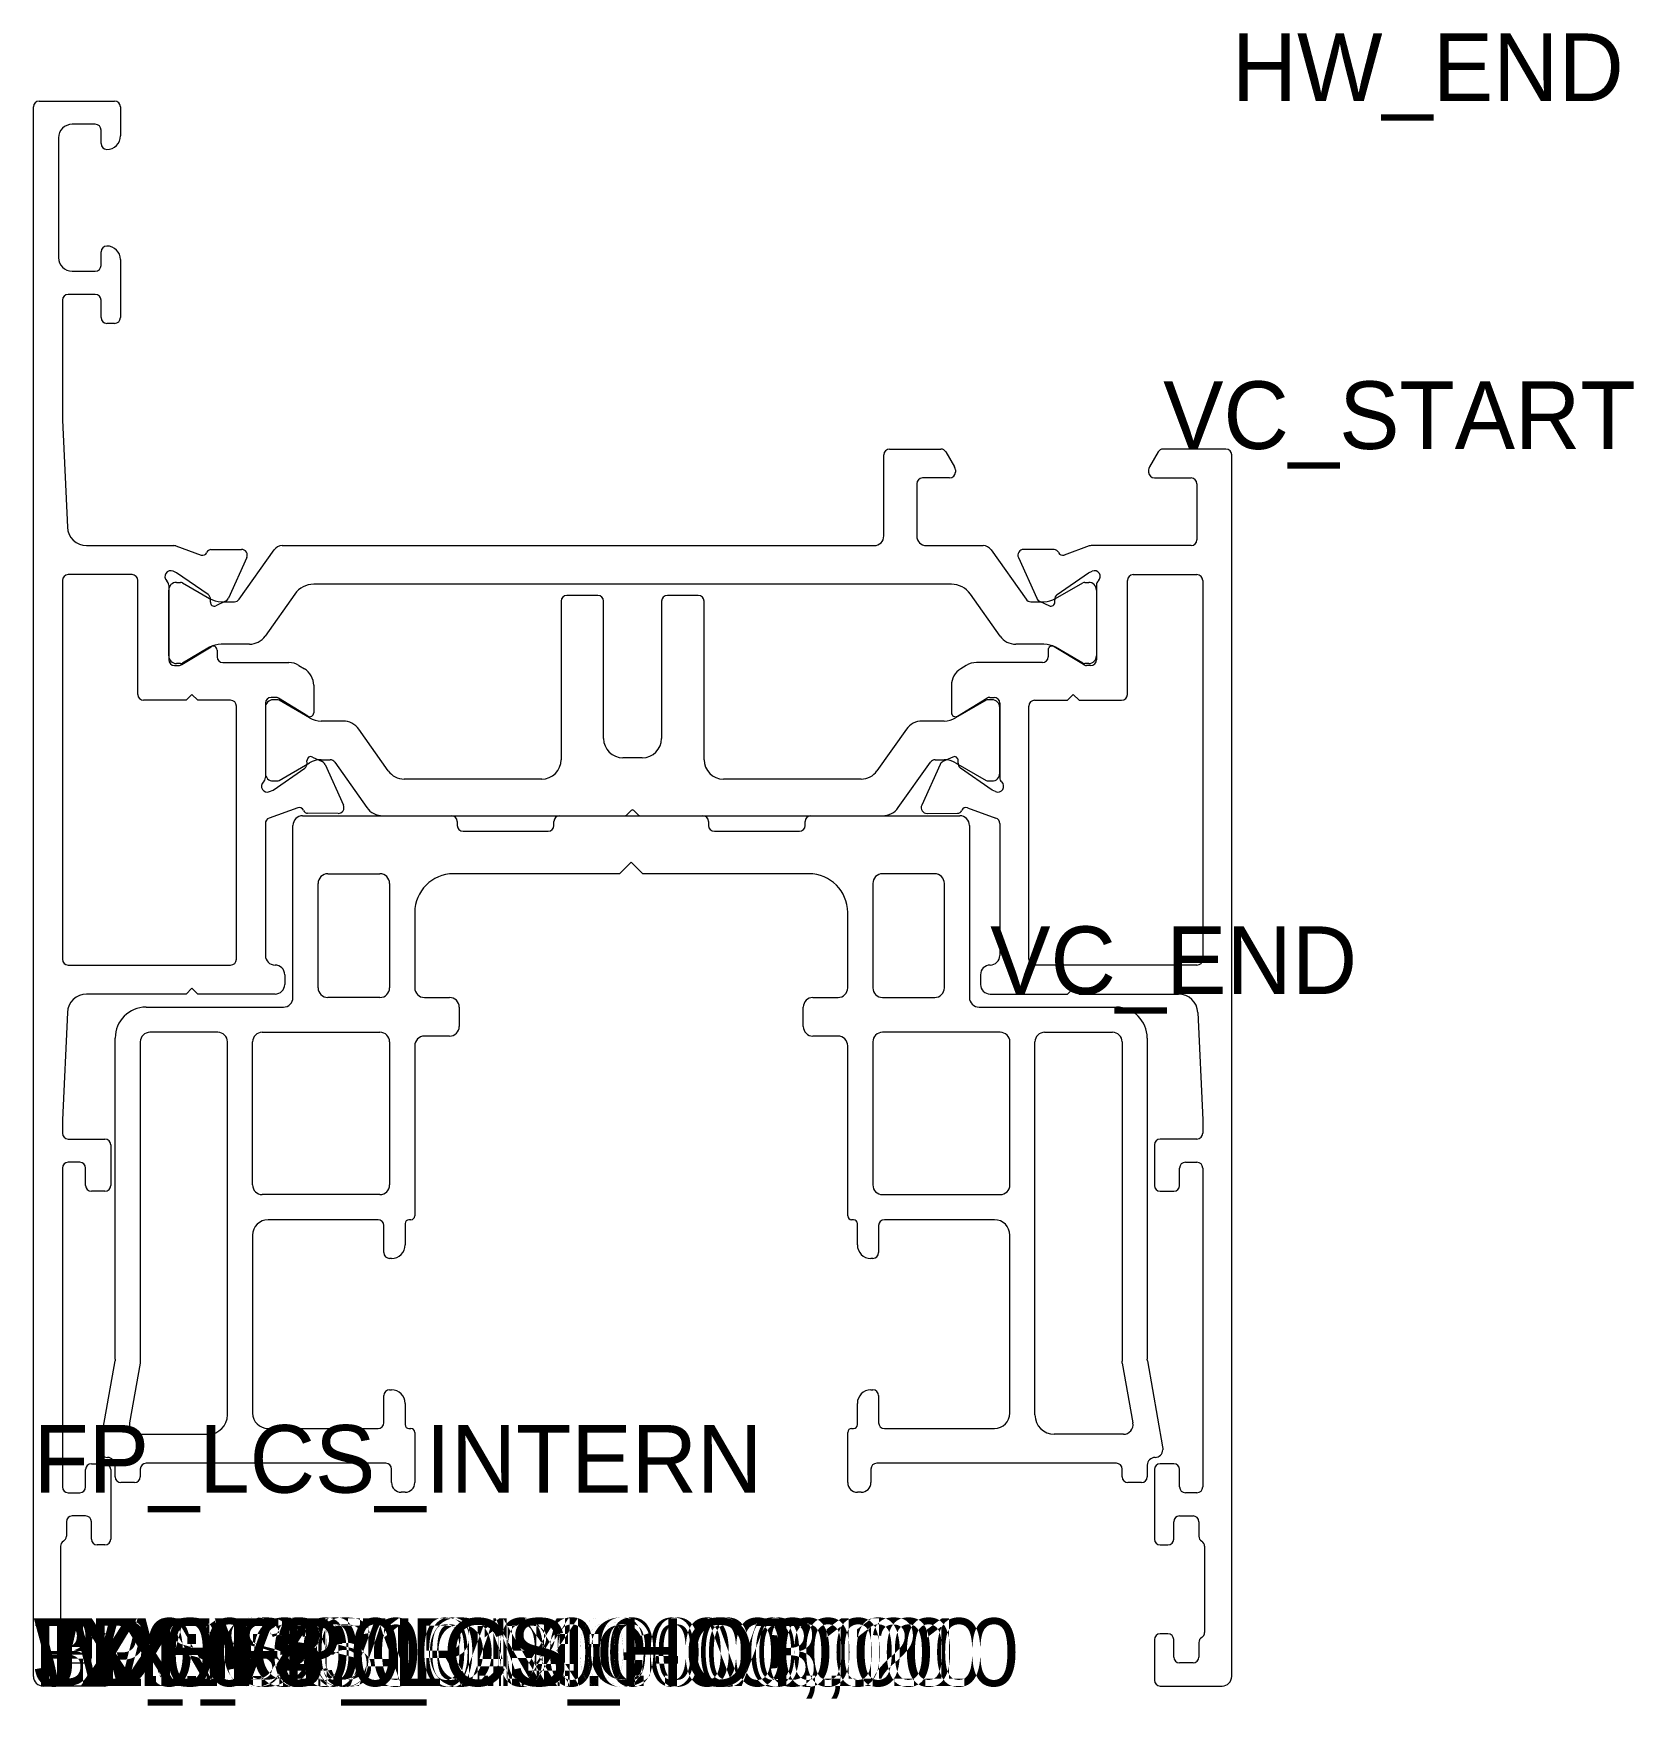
# Model space of a CAD drawing. Header units: metres. Extents: x 0 to 82.8, y -1 to 85.5.
import ezdxf

# ---------------------------------------------------------------- set-up
doc = ezdxf.new("R2010")
doc.units = ezdxf.units.M

msp = doc.modelspace()

# ---------------------------------------------------------------- linework, layer by layer
for p, q in [((0, 0.5), (0, 81.7)), ((0.3, 82), (4.2, 82)), ((4.5, 81.7), (4.5, 80.2)), ((3.2, 80.8), (2, 80.8)), ((3.5, 79.8), (3.5, 80.5)), ((1.3, 80.1), (1.3, 73.9)), ((3.5, 73.5), (3.5, 74.2)), ((4.5, 73.8), (4.5, 70.8)), ((2, 73.2), (3.2, 73.2)), ((3.2, 72), (1.8, 72)), ((1.5, 71.7), (1.5, 65.5)), ((3.5, 70.8), (3.5, 71.7)), ((4.2, 70.5), (3.8, 70.5)), ((1.5, 65.5), (1.754613, 59.954138)), ((44, 59.5), (44, 63.7)), ((44.3, 64), (46.949445, 64)), ((47.209252, 63.85), (47.659808, 63.069615)), ((58.190748, 63.85), (57.740192, 63.069616)), ((61.7, 64), (58.450555, 64)), ((62, 0.5), (62, 63.7)), ((47.4, 62.5), (46, 62.5)), ((47.7, 62.919615), (47.7, 62.8)), ((57.7, 62.919616), (57.7, 62.8)), ((58, 62.5), (59.9, 62.5)), ((45.7, 62.2), (45.7, 59.5)), ((60.2, 62.2), (60.2, 59.3)), ((2.753561, 59), (7.269479, 59)), ((7.370993, 58.982303), (8.671317, 58.514717)), ((12.861403, 59), (43.5, 59)), ((46.2, 59), (49.138597, 59)), ((54.629007, 58.982303), (53.328683, 58.514717)), ((59.9, 59), (54.730521, 59)), ((9.185214, 58.794436), (10.764142, 58.804893)), ((11.038855, 58.379918), (10.090205, 56.274402)), ((10.642348, 56.226839), (12.453103, 58.788602)), ((49.546897, 58.788602), (51.357652, 56.226839)), ((50.961144, 58.379918), (51.909794, 56.274402)), ((52.814786, 58.794436), (51.235857, 58.804893)), ((1.5, 57.2), (1.5, 37.600563)), ((5.1, 57.5), (1.8, 57.5)), ((5.4, 51.300563), (5.4, 57.2)), ((7.404736, 57.593289), (7.222027, 57.674636)), ((7.4, 57.1), (7.606444, 57.1)), ((9.033493, 56.468823), (7.404736, 57.593289)), ((52.966507, 56.468823), (54.595264, 57.593289)), ((54.393555, 57.1), (54.6, 57.1)), ((54.595264, 57.593289), (54.777973, 57.674636)), ((56.6, 51.300563), (56.6, 57.2)), ((56.9, 57.5), (60.2, 57.5)), ((60.5, 57.2), (60.5, 37.600563)), ((7, 56.953349), (7, 53.100563)), ((7, 53.3), (7, 56.7)), ((7.706389, 57.073237), (9.114999, 56.260577)), ((13.524328, 56.492644), (11.990594, 54.322795)), ((47.495752, 56.999998), (14.504248, 56.999998)), ((29.2, 56.423544), (27.6, 56.423544)), ((34.4, 56.423544), (32.8, 56.423544)), ((50.009406, 54.322795), (48.475671, 56.492644)), ((52.885001, 56.260577), (54.293611, 57.073237)), ((55, 56.953349), (55, 53.100563)), ((55, 56.7), (55, 53.3)), ((9.152774, 56.082681), (9.162076, 56.197776)), ((9.945269, 56.126591), (9.437846, 55.885872)), ((9.714666, 56.1), (10.397368, 56.1)), ((27.3, 56.123544), (27.3, 47.923544)), ((29.5, 49.023544), (29.5, 56.123544)), ((32.5, 56.123544), (32.5, 49.023544)), ((34.7, 47.923544), (34.7, 56.123544)), ((51.602632, 56.1), (52.285334, 56.1)), ((52.054731, 56.126591), (52.562153, 55.885872)), ((52.847226, 56.082681), (52.837924, 56.197776)), ((7.677496, 52.844498), (9.195798, 53.771273)), ((9.114999, 53.739423), (7.706389, 52.926763)), ((11.173995, 53.9), (9.714666, 53.9)), ((52.285334, 53.9), (50.826005, 53.9)), ((54.322504, 52.844498), (52.804202, 53.771273)), ((54.293611, 52.926763), (52.885001, 53.739423)), ((7.3, 52.800563), (7.521193, 52.800563)), ((7.606444, 52.9), (7.4, 52.9)), ((9.5, 53.600563), (9.5, 53.250563)), ((9.8, 52.950563), (13.213234, 52.950563)), ((13.734243, 52.804114), (14.02101, 52.629071)), ((48.265756, 52.804114), (47.97899, 52.629071)), ((52.2, 52.950563), (48.786766, 52.950563)), ((52.5, 53.600563), (52.5, 53.250563)), ((54.6, 52.9), (54.393555, 52.9)), ((54.7, 52.800563), (54.478807, 52.800563)), ((8.2, 51.300563), (7.9, 51.000563)), ((8.5, 51.000563), (8.2, 51.300563)), ((12.521193, 51.149937), (12.3, 51.149937)), ((14.195798, 50.179227), (12.677496, 51.106002)), ((14.5, 51.77552), (14.5, 50.349937)), ((47.5, 51.77552), (47.5, 50.349937)), ((47.804202, 50.179227), (49.322504, 51.106002)), ((49.478807, 51.149937), (49.7, 51.149937)), ((53.5, 51.000563), (53.8, 51.300563)), ((53.8, 51.300563), (54.1, 51.000563)), ((7.9, 51.000563), (5.7, 51.000563)), ((10.2, 51.000563), (8.5, 51.000563)), ((10.5, 37.600563), (10.5, 50.700563)), ((12, 50.849937), (12, 46.997151)), ((12, 50.623544), (12, 47.223544)), ((12.606444, 51.023544), (12.4, 51.023544)), ((14.288333, 50.084121), (12.706389, 50.996781)), ((49.293611, 50.996781), (47.711667, 50.084121)), ((49.6, 51.023544), (49.393555, 51.023544)), ((50, 50.849937), (50, 46.997151)), ((50, 47.223544), (50, 50.623544)), ((51.5, 37.600563), (51.5, 50.700563)), ((51.8, 51.000563), (53.5, 51.000563)), ((54.1, 51.000563), (56.3, 51.000563)), ((16.018814, 49.923544), (14.888, 49.923544)), ((18.358235, 47.346339), (16.835414, 49.500748)), ((45.164586, 49.500748), (43.641765, 47.346339)), ((47.112, 49.923544), (45.981186, 49.923544)), ((12.706389, 46.850307), (14.288333, 47.762966)), ((14.162076, 47.752724), (14.152774, 47.867819)), ((14.437846, 48.064628), (14.945269, 47.823909)), ((14.888, 47.923544), (15.345738, 47.923544)), ((15.090205, 47.676098), (16.038855, 45.570582)), ((15.590718, 47.796705), (17.252049, 45.446339)), ((31.5, 48.023544), (30.5, 48.023544)), ((44.747951, 45.446339), (46.409282, 47.796705)), ((46.909794, 47.676098), (45.961144, 45.570582)), ((46.654262, 47.923544), (47.112, 47.923544)), ((47.562153, 48.064628), (47.054731, 47.823909)), ((47.711667, 47.762966), (49.293611, 46.850307)), ((47.837924, 47.752724), (47.847226, 47.867819)), ((12.4, 46.823544), (12.606444, 46.823544)), ((12.404736, 46.357211), (14.033493, 47.481677)), ((26.3, 46.923544), (19.174834, 46.923544)), ((42.825165, 46.923544), (35.7, 46.923544)), ((49.595264, 46.357211), (47.966507, 47.481677)), ((49.393555, 46.823544), (49.6, 46.823544)), ((12.222027, 46.275864), (12.404736, 46.357211)), ((49.777973, 46.275864), (49.595264, 46.357211)), ((13.671317, 45.435783), (12.198486, 44.906165)), ((13.929289, 45.023544), (21.629289, 45.023544)), ((15.764142, 45.145607), (14.185214, 45.156064)), ((18.068648, 45.023544), (30.617157, 45.023544)), ((27.229289, 45.023544), (34.629289, 45.023544)), ((30.617157, 45.023544), (30.687868, 45.052833)), ((30.687868, 45.052833), (30.929289, 45.294254)), ((31.070711, 45.294254), (31.312132, 45.052833)), ((31.312132, 45.052833), (31.382843, 45.023544)), ((31.382843, 45.023544), (43.931352, 45.023544)), ((40.229289, 45.023544), (47.929289, 45.023544)), ((46.235857, 45.145607), (47.814786, 45.156064)), ((48.328683, 45.435783), (49.801514, 44.906165)), ((12, 44.623862), (12, 37.800563)), ((13.429289, 35.623544), (13.429289, 44.523544)), ((21.929289, 44.723544), (21.929289, 44.523544)), ((22.229289, 44.223544), (26.629289, 44.223544)), ((26.929289, 44.523544), (26.929289, 44.723544)), ((34.929289, 44.723544), (34.929289, 44.523544)), ((35.229289, 44.223544), (39.629289, 44.223544)), ((39.929289, 44.523544), (39.929289, 44.723544)), ((48.429289, 44.523544), (48.429289, 35.623544)), ((50, 44.623862), (50, 37.800563)), ((30.929289, 42.623544), (30.329289, 42.023544)), ((31.529289, 42.023544), (30.929289, 42.623544)), ((15.229289, 42.023544), (17.929289, 42.023544)), ((30.329289, 42.023544), (21.729289, 42.023544)), ((40.129289, 42.023544), (31.529289, 42.023544)), ((46.629289, 42.023544), (43.929289, 42.023544)), ((14.729289, 36.123544), (14.729289, 41.523544)), ((18.429289, 41.523544), (18.429289, 36.123544)), ((43.429289, 41.523544), (43.429289, 36.123544)), ((47.129289, 36.123544), (47.129289, 41.523544)), ((19.729289, 40.023544), (19.729289, 36.123544)), ((42.129289, 36.123544), (42.129289, 40.023544)), ((1.8, 37.300563), (10.2, 37.300563)), ((60.2, 37.300563), (51.8, 37.300563)), ((13, 36.800563), (13, 36.300563)), ((49, 36.800563), (49, 36.300563)), ((7.9, 35.800563), (2.753561, 35.800563)), ((8.2, 36.100563), (7.9, 35.800563)), ((8.5, 35.800563), (8.2, 36.100563)), ((12.5, 35.800563), (8.5, 35.800563)), ((17.929289, 35.623544), (15.229289, 35.623544)), ((20.229289, 35.623544), (21.529289, 35.623544)), ((40.329289, 35.623544), (41.629289, 35.623544)), ((43.929289, 35.623544), (46.629289, 35.623544)), ((49.5, 35.800563), (53.5, 35.800563)), ((53.5, 35.800563), (53.8, 36.100563)), ((53.8, 36.100563), (54.1, 35.800563)), ((54.1, 35.800563), (59.246439, 35.800563)), ((1.754613, 34.846425), (1.5, 29.300563)), ((5.829289, 35.123544), (12.929289, 35.123544)), ((22.029289, 35.123544), (22.029289, 34.123544)), ((39.829289, 34.123544), (39.829289, 35.123544)), ((48.929289, 35.123544), (56.029289, 35.123544)), ((60.245387, 34.846425), (60.5, 29.300563)), ((9.539012, 33.823544), (6.029289, 33.823544)), ((11.839012, 33.823544), (17.929289, 33.823544)), ((50.019566, 33.823544), (43.929289, 33.823544)), ((52.319566, 33.823544), (55.829289, 33.823544)), ((4.229289, 16.912461), (4.229289, 33.523544)), ((5.529289, 33.323544), (5.529289, 16.798726)), ((10.039012, 14.023544), (10.039012, 33.323544)), ((11.339012, 25.923544), (11.339012, 33.323544)), ((18.429289, 33.323544), (18.429289, 25.923544)), ((19.729289, 33.123544), (19.729289, 24.323544)), ((21.529289, 33.623544), (20.229289, 33.623544)), ((41.629289, 33.623544), (40.329289, 33.623544)), ((42.129289, 24.323544), (42.129289, 33.123544)), ((43.429289, 33.323544), (43.429289, 25.923544)), ((50.519566, 25.923544), (50.519566, 33.323544)), ((51.819566, 14.023544), (51.819566, 33.323544)), ((56.329289, 33.323544), (56.329289, 16.798726)), ((57.629289, 33.523544), (57.629289, 16.912461)), ((1.5, 29.300563), (1.5, 28.6)), ((60.5, 29.300563), (60.5, 28.6)), ((1.8, 28.3), (3.7, 28.3)), ((4, 28), (4, 25.9)), ((58, 28), (58, 25.9)), ((60.2, 28.3), (58.3, 28.3)), ((2.4, 27.1), (1.8, 27.1)), ((59.6, 27.1), (60.2, 27.1)), ((1.5, 26.8), (1.5, 10.3)), ((2.7, 25.9), (2.7, 26.8)), ((59.3, 25.9), (59.3, 26.8)), ((60.5, 26.8), (60.5, 10.3)), ((3.7, 25.6), (3, 25.6)), ((17.929289, 25.423544), (11.839012, 25.423544)), ((43.929289, 25.423544), (50.019566, 25.423544)), ((58.3, 25.6), (59, 25.6)), ((17.829289, 24.123544), (12.139012, 24.123544)), ((18.129289, 22.423544), (18.129289, 23.823544)), ((19.229289, 23.923544), (19.229289, 22.823544)), ((19.529289, 24.123544), (19.429289, 24.123544)), ((42.429289, 24.123544), (42.329289, 24.123544)), ((42.629289, 22.823544), (42.629289, 23.923544)), ((43.729289, 23.823544), (43.729289, 22.423544)), ((49.719566, 24.123544), (44.029289, 24.123544)), ((11.339012, 23.323544), (11.339012, 14.123544)), ((50.519566, 14.123544), (50.519566, 23.323544)), ((18.529289, 22.123544), (18.429289, 22.123544)), ((43.429289, 22.123544), (43.329289, 22.123544)), ((3.436885, 12.374771), (4.221693, 16.825637)), ((4.229289, 16.912461), (4.221693, 16.825637)), ((5.521693, 16.711902), (4.974808, 13.610368)), ((5.529289, 16.798726), (5.521693, 16.711902)), ((56.336885, 16.711902), (56.329289, 16.798726)), ((56.336885, 16.711902), (56.883769, 13.610368)), ((57.636885, 16.825637), (57.629289, 16.912461)), ((57.636885, 16.825637), (58.421693, 12.374771)), ((18.129289, 13.623544), (18.129289, 15.023544)), ((18.429289, 15.323544), (18.529289, 15.323544)), ((43.329289, 15.323544), (43.429289, 15.323544)), ((43.729289, 15.023544), (43.729289, 13.623544)), ((19.229289, 14.623544), (19.229289, 13.523544)), ((42.629289, 13.523544), (42.629289, 14.623544)), ((5.467212, 13.023544), (9.039012, 13.023544)), ((12.139012, 13.323544), (17.829289, 13.323544)), ((19.429289, 13.323544), (19.529289, 13.323544)), ((19.729289, 13.123544), (19.729289, 10.523544)), ((42.129289, 10.523544), (42.129289, 13.123544)), ((42.329289, 13.323544), (42.429289, 13.323544)), ((44.029289, 13.323544), (49.719566, 13.323544)), ((56.391365, 13.023544), (52.819566, 13.023544)), ((3.429289, 12.287947), (3.436885, 12.374771)), ((3.429289, 12.223544), (3.429289, 12.287947)), ((58.421693, 12.374771), (58.429289, 12.287947)), ((58.429289, 12.287947), (58.429289, 12.223544)), ((3, 11.5), (3.7, 11.5)), ((4.229289, 10.823544), (4.229289, 11.423544)), ((18.229289, 11.523544), (5.829289, 11.523544)), ((56.029289, 11.523544), (43.629289, 11.523544)), ((57.629289, 11.423544), (57.629289, 10.823544)), ((59, 11.5), (58.3, 11.5)), ((2.7, 10.3), (2.7, 11.2)), ((4, 11.2), (4, 7.6)), ((5.229289, 10.523544), (4.529289, 10.523544)), ((5.529289, 11.223544), (5.529289, 10.823544)), ((18.529289, 10.523544), (18.529289, 11.223544)), ((43.329289, 11.223544), (43.329289, 10.523544)), ((56.329289, 10.823544), (56.329289, 11.223544)), ((57.329289, 10.523544), (56.629289, 10.523544)), ((58, 11.2), (58, 7.6)), ((59.3, 10.3), (59.3, 11.2)), ((1.8, 10), (2.4, 10)), ((19.229289, 10.023544), (19.029289, 10.023544)), ((42.829289, 10.023544), (42.629289, 10.023544)), ((60.2, 10), (59.6, 10)), ((2.7, 8.8), (2.002022, 8.8)), ((59.3, 8.8), (59.997977, 8.8)), ((1.702022, 8.5), (1.702022, 7.75)), ((3, 7.6), (3, 8.5)), ((59, 7.6), (59, 8.5)), ((60.297977, 8.5), (60.297977, 7.75)), ((1.402022, 7.230385), (1.402022, 2.769616)), ((3.7, 7.3), (3.3, 7.3)), ((58.3, 7.3), (58.7, 7.3)), ((60.597977, 7.230385), (60.597977, 2.769616)), ((3.3, 2.7), (3.7, 2.7)), ((58.7, 2.7), (58.3, 2.7)), ((1.702022, 2.25), (1.702022, 1.5)), ((3, 1.5), (3, 2.4)), ((4, 2.4), (4, 0.3)), ((58, 2.4), (58, 0.3)), ((59, 1.5), (59, 2.4)), ((60.297977, 2.25), (60.297977, 1.5)), ((2.002022, 1.2), (2.7, 1.2)), ((59.997977, 1.2), (59.3, 1.2)), ((3.7, 0), (0.5, 0)), ((58.3, 0), (61.5, 0))]:
    msp.add_line(p, q)
for centre, radius, start, end in [((0.3, 81.7), 0.3, 90, 180), ((4.2, 81.7), 0.3, 0, 90), ((2, 80.1), 0.7, 90, 180), ((3.2, 80.5), 0.3, 0, 90), ((3.8, 79.8), 0.3, 180, 270), ((3.8, 80.2), 0.7, 270, 0), ((3.8, 74.2), 0.3, 90, 180), ((3.8, 73.8), 0.7, 0, 90), ((2, 73.9), 0.7, 180, 270), ((3.2, 73.5), 0.3, 270, 0), ((1.8, 71.7), 0.3, 90, 180), ((3.2, 71.7), 0.3, 0, 90), ((3.8, 70.8), 0.3, 180, 270), ((4.2, 70.8), 0.3, 270, 0), ((44.3, 63.7), 0.3, 90, 180), ((46.949445, 63.7), 0.3, 30, 90), ((58.450555, 63.7), 0.3, 90, 150), ((61.7, 63.7), 0.3, 0, 90), ((46, 62.2), 0.3, 90, 180), ((47.4, 62.8), 0.3, 270, 0), ((47.4, 62.919615), 0.3, 0, 30), ((58, 62.919616), 0.3, 150, 180), ((58, 62.8), 0.3, 180, 270), ((59.9, 62.2), 0.3, 0, 90), ((2.753561, 60), 1, 182.62863, 270), ((7.269479, 58.7), 0.3, 70.221829, 90), ((12.861403, 58.5), 0.5, 90, 144.745828), ((43.5, 59.5), 0.5, 270, 0), ((46.2, 59.5), 0.5, 180, 270), ((49.138597, 58.5), 0.5, 35.254172, 90), ((54.730521, 58.7), 0.3, 90, 109.778171), ((59.9, 59.3), 0.3, 270, 0), ((8.750836, 58.735855), 0.235, 250.221829, 336), ((9.186771, 58.559441), 0.235, 90, 156), ((10.766129, 58.5049), 0.3, 335.379459, 90), ((51.23387, 58.5049), 0.3, 90, 204.620541), ((52.813229, 58.559441), 0.235, 24, 90), ((53.249164, 58.735855), 0.235, 204, 289.778171), ((1.8, 57.2), 0.3, 90, 180), ((5.1, 57.2), 0.3, 0, 90), ((7.100025, 57.400554), 0.300009, 66.004713, 228.187329), ((6.7, 56.953349), 0.3, 0, 48.187329), ((7.4, 56.7), 0.4, 90, 180), ((7.606444, 56.9), 0.2, 60.018361, 90), ((54.393555, 56.9), 0.2, 90, 119.981639), ((54.6, 56.7), 0.4, 0, 90), ((54.899975, 57.400554), 0.300009, 311.812671, 113.995287), ((55.3, 56.953349), 0.3, 131.812671, 180), ((56.9, 57.2), 0.3, 90, 180), ((60.2, 57.2), 0.3, 0, 90), ((8.863051, 56.221943), 0.3, 355.379459, 55.379459), ((9.714666, 57.3), 1.2, 240.018361, 270), ((9.816686, 56.397638), 0.3, 295.379459, 335.745828), ((14.504248, 55.799998), 1.2, 90, 144.745828), ((27.6, 56.123544), 0.3, 90, 180), ((29.2, 56.123544), 0.3, 0, 90), ((32.8, 56.123544), 0.3, 90, 180), ((34.4, 56.123544), 0.3, 0, 90), ((47.495752, 55.799998), 1.2, 35.254172, 90), ((52.183314, 56.397638), 0.3, 204.254172, 244.620541), ((52.285334, 57.3), 1.2, 270, 299.981639), ((53.136949, 56.221943), 0.3, 124.620541, 184.620541), ((9.352124, 56.06657), 0.2, 175.379459, 295.379459), ((10.397368, 56.4), 0.3, 270, 324.745828), ((51.602632, 56.4), 0.3, 215.254172, 270), ((52.647876, 56.06657), 0.2, 244.620541, 4.620541), ((9.714666, 52.7), 1.2, 90, 119.981639), ((9.3, 53.600563), 0.2, 0, 121.4), ((11.173995, 54.9), 1, 270, 324.745828), ((50.826005, 54.9), 1, 215.254172, 270), ((52.285334, 52.7), 1.2, 60.018361, 90), ((52.7, 53.600563), 0.2, 58.6, 180), ((7.4, 53.3), 0.4, 180, 270), ((7.3, 53.100563), 0.3, 180, 270), ((7.521193, 53.100563), 0.3, 270, 301.4), ((7.606444, 53.1), 0.2, 270, 299.981639), ((9.8, 53.250563), 0.3, 180, 270), ((13.213234, 51.950563), 1, 58.6, 90), ((48.786766, 51.950563), 1, 90, 121.4), ((52.2, 53.250563), 0.3, 270, 0), ((54.393555, 53.1), 0.2, 240.018361, 270), ((54.478807, 53.100563), 0.3, 238.6, 270), ((54.6, 53.3), 0.4, 270, 0), ((54.7, 53.100563), 0.3, 270, 0), ((13.5, 51.77552), 1, 0, 58.6), ((48.5, 51.77552), 1, 121.4, 180), ((5.7, 51.300563), 0.3, 180, 270), ((12.3, 50.849937), 0.3, 90, 180), ((12.521193, 50.849937), 0.3, 58.6, 90), ((49.478807, 50.849937), 0.3, 90, 121.4), ((49.7, 50.849937), 0.3, 0, 90), ((56.3, 51.300563), 0.3, 270, 0), ((10.2, 50.700563), 0.3, 0, 90), ((12.4, 50.623544), 0.4, 90, 180), ((12.606444, 50.823544), 0.2, 60.018361, 90), ((14.3, 50.349937), 0.2, 238.6, 0), ((47.7, 50.349937), 0.2, 180, 301.4), ((49.393555, 50.823544), 0.2, 90, 119.981639), ((49.6, 50.623544), 0.4, 0, 90), ((51.8, 50.700563), 0.3, 90, 180), ((14.888, 51.123544), 1.2, 240.018361, 270), ((16.018814, 48.923544), 1, 35.254172, 90), ((45.981186, 48.923544), 1, 90, 144.745828), ((47.112, 51.123544), 1.2, 270, 299.981639), ((30.5, 49.023544), 1, 180, 270), ((31.5, 49.023544), 1, 270, 0), ((13.863051, 47.728557), 0.3, 304.620541, 4.620541), ((14.352124, 47.88393), 0.2, 64.620541, 184.620541), ((14.888, 46.723544), 1.2, 90, 119.981639), ((14.816686, 47.552862), 0.3, 24.254172, 64.620541), ((15.345738, 47.623544), 0.3, 35.254172, 90), ((26.3, 47.923544), 1, 270, 0), ((35.7, 47.923544), 1, 180, 270), ((46.654262, 47.623544), 0.3, 90, 144.745828), ((47.183314, 47.552862), 0.3, 115.379459, 155.745828), ((47.112, 46.723544), 1.2, 60.018361, 90), ((47.647876, 47.88393), 0.2, 355.379459, 115.379459), ((48.136949, 47.728557), 0.3, 175.379459, 235.379459), ((12.100025, 46.549946), 0.300009, 131.812671, 293.995287), ((11.7, 46.997151), 0.3, 311.812671, 0), ((12.4, 47.223544), 0.4, 180, 270), ((12.606444, 47.023544), 0.2, 270, 299.981639), ((19.174834, 47.923544), 1, 215.254172, 270), ((42.825165, 47.923544), 1, 270, 324.745828), ((49.393555, 47.023544), 0.2, 240.018361, 270), ((49.6, 47.223544), 0.4, 270, 0), ((49.899975, 46.549946), 0.300009, 246.004713, 48.187329), ((50.3, 46.997151), 0.3, 180, 228.187329), ((13.929289, 44.523544), 0.5, 90, 180), ((13.750836, 45.214645), 0.235, 24, 109.778171), ((14.186771, 45.391059), 0.235, 204, 270), ((15.766129, 45.4456), 0.3, 270, 24.620541), ((18.068648, 46.023544), 1, 215.254172, 270), ((21.629289, 44.723544), 0.3, 0, 90), ((27.229289, 44.723544), 0.3, 90, 180), ((31, 45.223544), 0.1, 45, 135), ((34.629289, 44.723544), 0.3, 0, 90), ((40.229289, 44.723544), 0.3, 90, 180), ((43.931352, 46.023544), 1, 270, 324.745828), ((46.23387, 45.4456), 0.3, 155.379459, 270), ((47.813229, 45.391059), 0.235, 270, 336), ((47.929289, 44.523544), 0.5, 0, 90), ((48.249164, 45.214645), 0.235, 70.221829, 156), ((12.3, 44.623862), 0.3, 109.778171, 180), ((22.229289, 44.523544), 0.3, 180, 270), ((26.629289, 44.523544), 0.3, 270, 0), ((35.229289, 44.523544), 0.3, 180, 270), ((39.629289, 44.523544), 0.3, 270, 0), ((49.7, 44.623862), 0.3, 0, 70.221829), ((15.229289, 41.523544), 0.5, 90, 180), ((17.929289, 41.523544), 0.5, 0, 90), ((21.729289, 40.023544), 2, 90, 180), ((40.129289, 40.023544), 2, 0, 90), ((43.929289, 41.523544), 0.5, 90, 180), ((46.629289, 41.523544), 0.5, 0, 90), ((1.8, 37.600563), 0.3, 180, 270), ((10.2, 37.600563), 0.3, 270, 0), ((12.5, 37.800563), 0.5, 180, 270), ((12.5, 36.800563), 0.5, 0, 90), ((49.5, 36.800563), 0.5, 90, 180), ((49.5, 37.800563), 0.5, 270, 0), ((51.8, 37.600563), 0.3, 180, 270), ((60.2, 37.600563), 0.3, 270, 0), ((2.753561, 34.800563), 1, 90, 177.37137), ((12.5, 36.300563), 0.5, 270, 0), ((12.929289, 35.623544), 0.5, 270, 0), ((15.229289, 36.123544), 0.5, 180, 270), ((17.929289, 36.123544), 0.5, 270, 0), ((20.229289, 36.123544), 0.5, 180, 270), ((21.529289, 35.123544), 0.5, 0, 90), ((40.329289, 35.123544), 0.5, 90, 180), ((41.629289, 36.123544), 0.5, 270, 0), ((43.929289, 36.123544), 0.5, 180, 270), ((46.629289, 36.123544), 0.5, 270, 0), ((48.929289, 35.623544), 0.5, 180, 270), ((49.5, 36.300563), 0.5, 180, 270), ((59.246439, 34.800563), 1, 2.62863, 90), ((5.829289, 33.523544), 1.6, 90, 180), ((56.029289, 33.523544), 1.6, 0, 90), ((6.029289, 33.323544), 0.5, 90, 180), ((9.539012, 33.323544), 0.5, 0, 90), ((11.839012, 33.323544), 0.5, 90, 180), ((17.929289, 33.323544), 0.5, 0, 90), ((21.529289, 34.123544), 0.5, 270, 0), ((40.329289, 34.123544), 0.5, 180, 270), ((43.929289, 33.323544), 0.5, 90, 180), ((50.019566, 33.323544), 0.5, 0, 90), ((52.319566, 33.323544), 0.5, 90, 180), ((55.829289, 33.323544), 0.5, 0, 90), ((20.229289, 33.123544), 0.5, 90, 180), ((41.629289, 33.123544), 0.5, 0, 90), ((1.8, 28.6), 0.3, 180, 270), ((60.2, 28.6), 0.3, 270, 0), ((3.7, 28), 0.3, 0, 90), ((58.3, 28), 0.3, 90, 180), ((1.8, 26.8), 0.3, 90, 180), ((2.4, 26.8), 0.3, 0, 90), ((59.6, 26.8), 0.3, 90, 180), ((60.2, 26.8), 0.3, 0, 90), ((3, 25.9), 0.3, 180, 270), ((3.7, 25.9), 0.3, 270, 0), ((11.839012, 25.923544), 0.5, 180, 270), ((17.929289, 25.923544), 0.5, 270, 0), ((43.929289, 25.923544), 0.5, 180, 270), ((50.019566, 25.923544), 0.5, 270, 0), ((58.3, 25.9), 0.3, 180, 270), ((59, 25.9), 0.3, 270, 0), ((19.529289, 24.323544), 0.2, 270, 0), ((42.329289, 24.323544), 0.2, 180, 270), ((12.139012, 23.323544), 0.8, 90, 180), ((17.829289, 23.823544), 0.3, 0, 90), ((19.429289, 23.923544), 0.2, 90, 180), ((42.429289, 23.923544), 0.2, 0, 90), ((44.029289, 23.823544), 0.3, 90, 180), ((49.719566, 23.323544), 0.8, 0, 90), ((18.529289, 22.823544), 0.7, 270, 0), ((43.329289, 22.823544), 0.7, 180, 270), ((18.429289, 22.423544), 0.3, 180, 270), ((43.429289, 22.423544), 0.3, 270, 0), ((18.429289, 15.023544), 0.3, 90, 180), ((18.529289, 14.623544), 0.7, 0, 90), ((43.329289, 14.623544), 0.7, 90, 180), ((43.429289, 15.023544), 0.3, 0, 90), ((9.039012, 14.023544), 1, 270, 0), ((12.139012, 14.123544), 0.8, 180, 270), ((49.719566, 14.123544), 0.8, 270, 0), ((52.819566, 14.023544), 1, 180, 270), ((5.467212, 13.523544), 0.5, 170, 270), ((17.829289, 13.623544), 0.3, 270, 0), ((19.429289, 13.523544), 0.2, 180, 270), ((19.529289, 13.123544), 0.2, 0, 90), ((42.329289, 13.123544), 0.2, 90, 180), ((42.429289, 13.523544), 0.2, 270, 0), ((44.029289, 13.623544), 0.3, 180, 270), ((56.391365, 13.523544), 0.5, 270, 10), ((3.829289, 12.223544), 0.4, 180, 270), ((58.029289, 12.223544), 0.4, 270, 0), ((3, 11.2), 0.3, 90, 180), ((3.7, 11.2), 0.3, 0, 90), ((3.829289, 11.423544), 0.4, 0, 90), ((5.829289, 11.223544), 0.3, 90, 180), ((18.229289, 11.223544), 0.3, 0, 90), ((43.629289, 11.223544), 0.3, 90, 180), ((56.029289, 11.223544), 0.3, 0, 90), ((58.029289, 11.423544), 0.4, 90, 180), ((58.3, 11.2), 0.3, 90, 180), ((59, 11.2), 0.3, 0, 90), ((4.529289, 10.823544), 0.3, 180, 270), ((5.229289, 10.823544), 0.3, 270, 0), ((19.029289, 10.523544), 0.5, 180, 270), ((19.229289, 10.523544), 0.5, 270, 0), ((42.629289, 10.523544), 0.5, 180, 270), ((42.829289, 10.523544), 0.5, 270, 0), ((56.629289, 10.823544), 0.3, 180, 270), ((57.329289, 10.823544), 0.3, 270, 0), ((1.8, 10.3), 0.3, 180, 270), ((2.4, 10.3), 0.3, 270, 0), ((59.6, 10.3), 0.3, 180, 270), ((60.2, 10.3), 0.3, 270, 0), ((2.002022, 8.5), 0.3, 90, 180), ((2.7, 8.5), 0.3, 0, 90), ((59.3, 8.5), 0.3, 90, 180), ((59.997977, 8.5), 0.3, 0, 90), ((1.702022, 7.230385), 0.3, 120, 180), ((1.402022, 7.75), 0.3, 300, 0), ((3.3, 7.6), 0.3, 180, 270), ((3.7, 7.6), 0.3, 270, 0), ((58.3, 7.6), 0.3, 180, 270), ((58.7, 7.6), 0.3, 270, 0), ((60.597977, 7.75), 0.3, 180, 240), ((60.297977, 7.230385), 0.3, 0, 60), ((1.702022, 2.769616), 0.3, 180, 240), ((3.3, 2.4), 0.3, 90, 180), ((3.7, 2.4), 0.3, 0, 90), ((58.3, 2.4), 0.3, 90, 180), ((58.7, 2.4), 0.3, 0, 90), ((60.297977, 2.769616), 0.3, 300, 0), ((1.402022, 2.25), 0.3, 0, 60), ((60.597977, 2.25), 0.3, 120, 180), ((2.002022, 1.5), 0.3, 180, 270), ((2.7, 1.5), 0.3, 270, 0), ((59.3, 1.5), 0.3, 180, 270), ((59.997977, 1.5), 0.3, 270, 0), ((0.5, 0.5), 0.5, 180, 270), ((3.7, 0.3), 0.3, 270, 0), ((58.3, 0.3), 0.3, 180, 270), ((61.5, 0.5), 0.5, 270, 0)]:
    msp.add_arc(centre, radius, start, end)

# ---------------------------------------------------------------- texts
for tag, p in [('HW_END', (62, 82)), ('VC_START', (58.450555, 64)), ('VC_END', (49.5, 35.800563)), ('FP_LCS_INTERN', (0, 10)), ('WX:0', (0, 0)), ('WY:0', (0, 0)), ('WX:0', (0, 0)), ('WY:0', (0, 0)), ('JX:0', (0, 0)), ('JY:0', (0, 0)), ('JX:0', (0, 0)), ('JY:0', (0, 0)), ('TDEV3:0', (0, 0)), ('TDEV4:0', (0, 0)), ('TDEV5:0', (0, 0)), ('TDEV:0', (0, 0)), ('TDEV2:0', (0, 0)), ('TDEV3:0', (0, 0)), ('TDEV4:0', (0, 0)), ('TDEV5:0', (0, 0)), ('GLASS_MIN:0.000000', (0, 0)), ('GLASS_MAX:0.000000', (0, 0)), ('BL01:6500.000000,,1', (0, 0)), ('HW_START', (0, 0)), ('FP_LCS_ORIG', (0, 0)), ('MIN_VETRO:0', (0, 0)), ('MAX_VETRO:0', (0, 0)), ('DESC:U10140 - V31210', (0, 0)), ('DENS:0', (0, 0)), ('MIN_VETRO:0', (0, 0)), ('MAX_VETRO:0', (0, 0)), ('PANE_WIDTH:57.5', (0, 0)), ('PANE_WIDTH:57.5', (0, 0)), ('FP_LCS_HOT', (10, 0))]:
    msp.add_attdef(tag, p, '', height=3.5)

doc.saveas('drawing.dxf')
